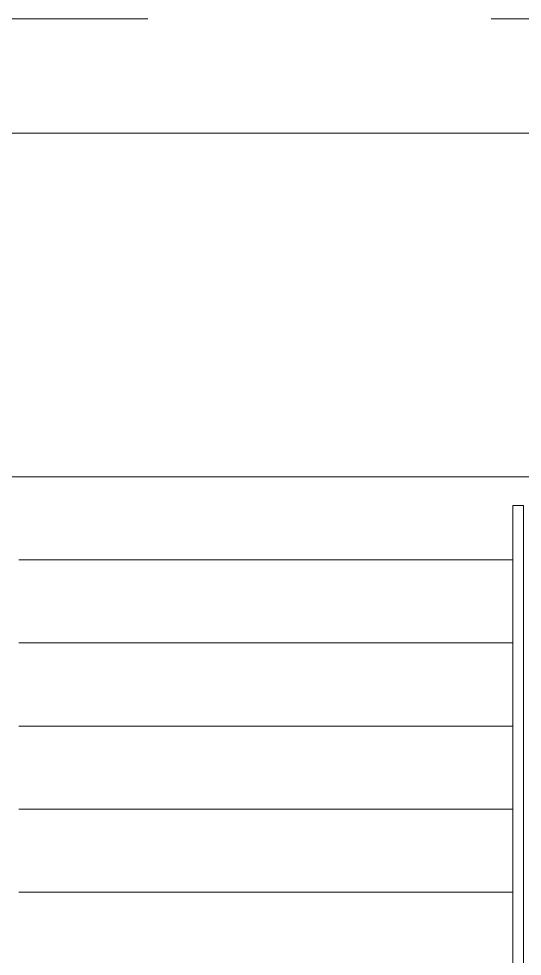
# Model space of a CAD drawing. Header units: metres. Extents: x -55 to 260, y -121 to 64.
# Drawn here: x 3.895 to 5.655, y 17.066 to 20.34 of the extents above; entities that cross this region are included whole.
import ezdxf

# ---------------------------------------------------------------- set-up
doc = ezdxf.new("R2010")
doc.units = ezdxf.units.M
for name, color, linetype, lineweight in [('0-1', 7, 'Continuous', 5), ('13CIVERT-1', 253, 'Continuous', 5), ('55BARANDAL-1', 253, 'Continuous', 5), ('70LINEA-1', 254, 'Continuous', 5)]:
    doc.layers.add(name, color=color, linetype=linetype, lineweight=lineweight)

# ---------------------------------------------------------------- blocks, each defined once
blk = doc.blocks.new('Handrail Type - Handrail_Internal_-7165883-A1 _ A700')
at = {"layer": '55BARANDAL-1'}
for p, q in [((5.6211, 18.6399), (5.6211, 15.9399)), ((5.6352, 18.6399), (5.6402, 18.6399)), ((5.6592, 15.9399), (5.6592, 18.6399)), ((5.6402, 15.9399), (5.6352, 15.9399))]:
    blk.add_line(p, q, dxfattribs=at)
at = {"layer": '55BARANDAL-1', "flags": 128}
for points in [[(5.6211, 18.6399), (5.6217, 18.6399), (5.6237, 18.6399), (5.6267, 18.6399), (5.6306, 18.6399), (5.6352, 18.6399)], [(5.6402, 18.6399), (5.6451, 18.6399), (5.6497, 18.6399), (5.6536, 18.6399), (5.6566, 18.6399), (5.6586, 18.6399), (5.6592, 18.6399)], [(5.6352, 15.9399), (5.6306, 15.9399), (5.6267, 15.9399), (5.6237, 15.9399), (5.6217, 15.9399), (5.6211, 15.9399)], [(5.6592, 15.9399), (5.6586, 15.9399), (5.6566, 15.9399), (5.6536, 15.9399), (5.6497, 15.9399), (5.6451, 15.9399), (5.6402, 15.9399)]]:
    blk.add_lwpolyline(points, dxfattribs=at)
blk = doc.blocks.new('Handrail Type - Handrail_Internal_-V39-A1 _ A700')
at = {"layer": '55BARANDAL-1'}
for p, q in [((5.6211, 18.6399), (5.6211, 15.9399)), ((5.6592, 18.6228), (5.6592, 17.9814)), ((5.6592, 17.9478), (5.6592, 17.3064)), ((5.6592, 17.2728), (5.6592, 16.6314)), ((5.6592, 16.5978), (5.6592, 15.9564))]:
    blk.add_line(p, q, dxfattribs=at)
blk = doc.blocks.new('22011_AR_rvt-1-A1 _ A700')
at = {"layer": '13CIVERT-1'}
for p, q in [((5.71, 18.7399), (2.0422, 18.7399)), ((5.71, 18.7399), (2.0422, 18.7399)), ((5.6211, 18.4499), (3.8952, 18.4499)), ((5.6211, 18.4499), (3.8952, 18.4499)), ((5.6211, 18.1599), (3.8952, 18.1599)), ((5.6211, 18.1599), (3.8952, 18.1599)), ((5.6211, 17.8699), (3.8952, 17.8699)), ((5.6211, 17.8699), (3.8952, 17.8699)), ((5.6211, 17.5799), (3.8952, 17.5799)), ((5.6211, 17.5799), (3.8952, 17.5799)), ((5.6211, 17.2899), (3.8952, 17.2899)), ((5.6211, 17.2899), (3.8952, 17.2899))]:
    blk.add_line(p, q, dxfattribs=at)
at = {"layer": '70LINEA-1'}
for p, q in [((4.3458, 20.34), (1.0462, 20.34)), ((8.8458, 20.34), (5.5458, 20.34)), ((0.6462, 19.9401), (28.0455, 19.9401))]:
    blk.add_line(p, q, dxfattribs=at)
at = {"layer": '55BARANDAL-1'}
for name in ['Handrail Type - Handrail_Internal_-7165883-A1 _ A700', 'Handrail Type - Handrail_Internal_-V39-A1 _ A700']:
    blk.add_blockref(name, (0, 0), dxfattribs=at)
blk = doc.blocks.new('Handrail Type - Handrail_Internal_-V444-A1 _ A700')
at = {"layer": '55BARANDAL-1'}
for p, q in [((5.6211, 18.6399), (5.6211, 15.9399)), ((5.6402, 18.6399), (5.6451, 18.6399)), ((5.6592, 15.9399), (5.6592, 18.6399)), ((5.6451, 15.9399), (5.6402, 15.9399))]:
    blk.add_line(p, q, dxfattribs=at)
at = {"layer": '55BARANDAL-1', "flags": 128}
for points in [[(5.6211, 18.6399), (5.6217, 18.6399), (5.6237, 18.6399), (5.6267, 18.6399), (5.6306, 18.6399), (5.6352, 18.6399), (5.6402, 18.6399)], [(5.6451, 18.6399), (5.6497, 18.6399), (5.6536, 18.6399), (5.6566, 18.6399), (5.6586, 18.6399), (5.6592, 18.6399)], [(5.6402, 15.9399), (5.6352, 15.9399), (5.6306, 15.9399), (5.6267, 15.9399), (5.6237, 15.9399), (5.6217, 15.9399), (5.6211, 15.9399)], [(5.6592, 15.9399), (5.6586, 15.9399), (5.6566, 15.9399), (5.6536, 15.9399), (5.6497, 15.9399), (5.6451, 15.9399)]]:
    blk.add_lwpolyline(points, dxfattribs=at)
blk = doc.blocks.new('22011_AR_rvt-2-A1 _ A700')
at = {"layer": '13CIVERT-1'}
for p, q in [((5.71, 18.7399), (2.0422, 18.7399)), ((5.71, 18.7399), (2.0422, 18.7399)), ((5.6211, 18.4499), (3.8952, 18.4499)), ((5.6211, 18.4499), (3.8952, 18.4499)), ((5.6211, 18.1599), (3.8952, 18.1599)), ((5.6211, 18.1599), (3.8952, 18.1599)), ((5.6211, 17.8699), (3.8952, 17.8699)), ((5.6211, 17.8699), (3.8952, 17.8699)), ((5.6211, 17.5799), (3.8952, 17.5799)), ((5.6211, 17.5799), (3.8952, 17.5799)), ((5.6211, 17.2899), (3.8952, 17.2899)), ((5.6211, 17.2899), (3.8952, 17.2899))]:
    blk.add_line(p, q, dxfattribs=at)
at = {"layer": '70LINEA-1'}
for p, q in [((4.3458, 20.34), (1.0462, 20.34)), ((8.8458, 20.34), (5.5458, 20.34)), ((0.6462, 19.9401), (28.0455, 19.9401))]:
    blk.add_line(p, q, dxfattribs=at)
at = {"layer": '55BARANDAL-1'}
for name in ['Handrail Type - Handrail_Internal_-V444-A1 _ A700', 'Handrail Type - Handrail_Internal_-V39-A1 _ A700']:
    blk.add_blockref(name, (0, 0), dxfattribs=at)

msp = doc.modelspace()

# ---------------------------------------------------------------- block references
at = {"layer": '0-1'}
for name in ['22011_AR_rvt-2-A1 _ A700', '22011_AR_rvt-1-A1 _ A700']:
    msp.add_blockref(name, (0, 0), dxfattribs=at)

doc.saveas('drawing.dxf')
